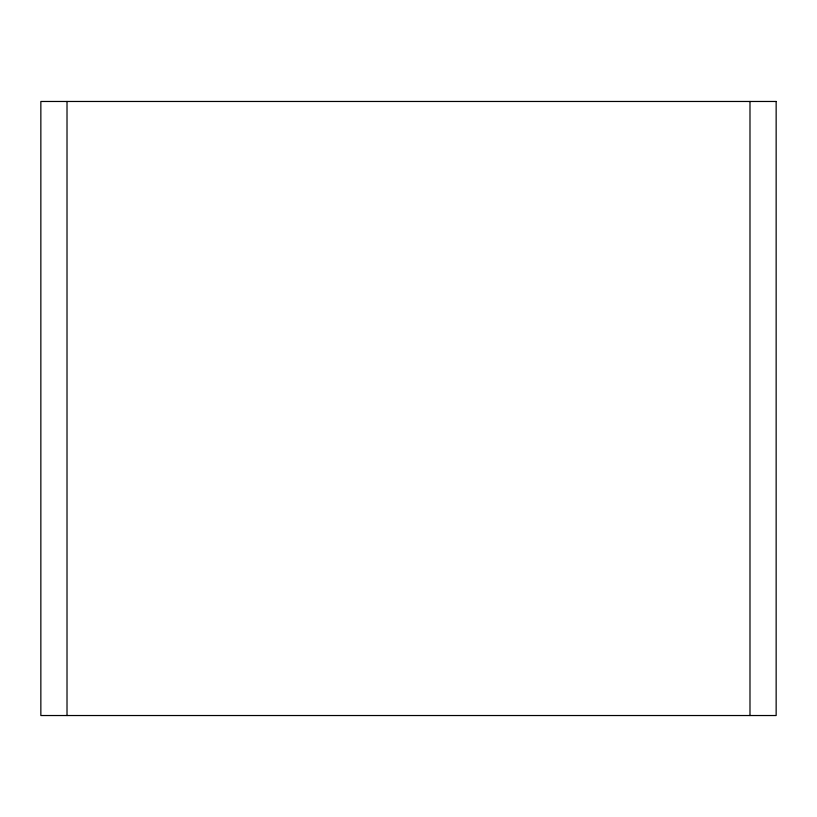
<?xml version="1.0" encoding="UTF-8"?>
<svg xmlns="http://www.w3.org/2000/svg" width="817" height="817" viewBox="0 0 817 817"><rect width="100%" height="100%" fill="white"/><g stroke="black" fill="none" stroke-linecap="round" stroke-linejoin="round"><path stroke-width="1.23" d="M749.986 101.471L749.986 715.529M67.014 101.471L67.014 715.529M776.15 101.471L40.85 101.471L40.85 715.529L776.15 715.529L776.15 101.471"/></g></svg>
